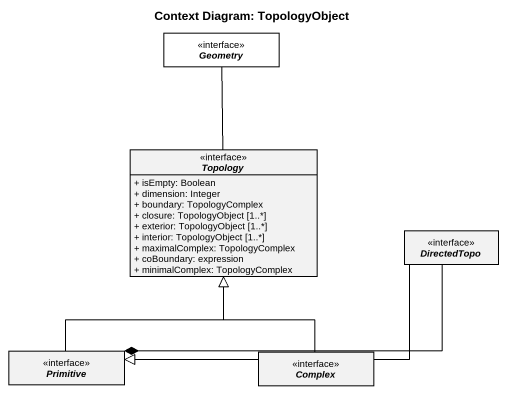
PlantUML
@startuml
title Context Diagram: TopologyObject
hide circle
hide empty members
skinparam classAttributeIconSize 0
interface Geometry #FFFFFF
interface Topology {
  + isEmpty: Boolean
  + dimension: Integer
  + boundary: TopologyComplex
  + closure: TopologyObject [1..*]
  + exterior: TopologyObject [1..*]
  + interior: TopologyObject [1..*]
  + maximalComplex: TopologyComplex
  + coBoundary: expression
  + minimalComplex: TopologyComplex
}
interface DirectedTopo
interface Primitive
interface Complex
Topology -up- Geometry
DirectedTopo -left-|> Primitive
Primitive -up-|> Topology
Primitive *-right- DirectedTopo
Complex -up-|> Topology
@enduml
